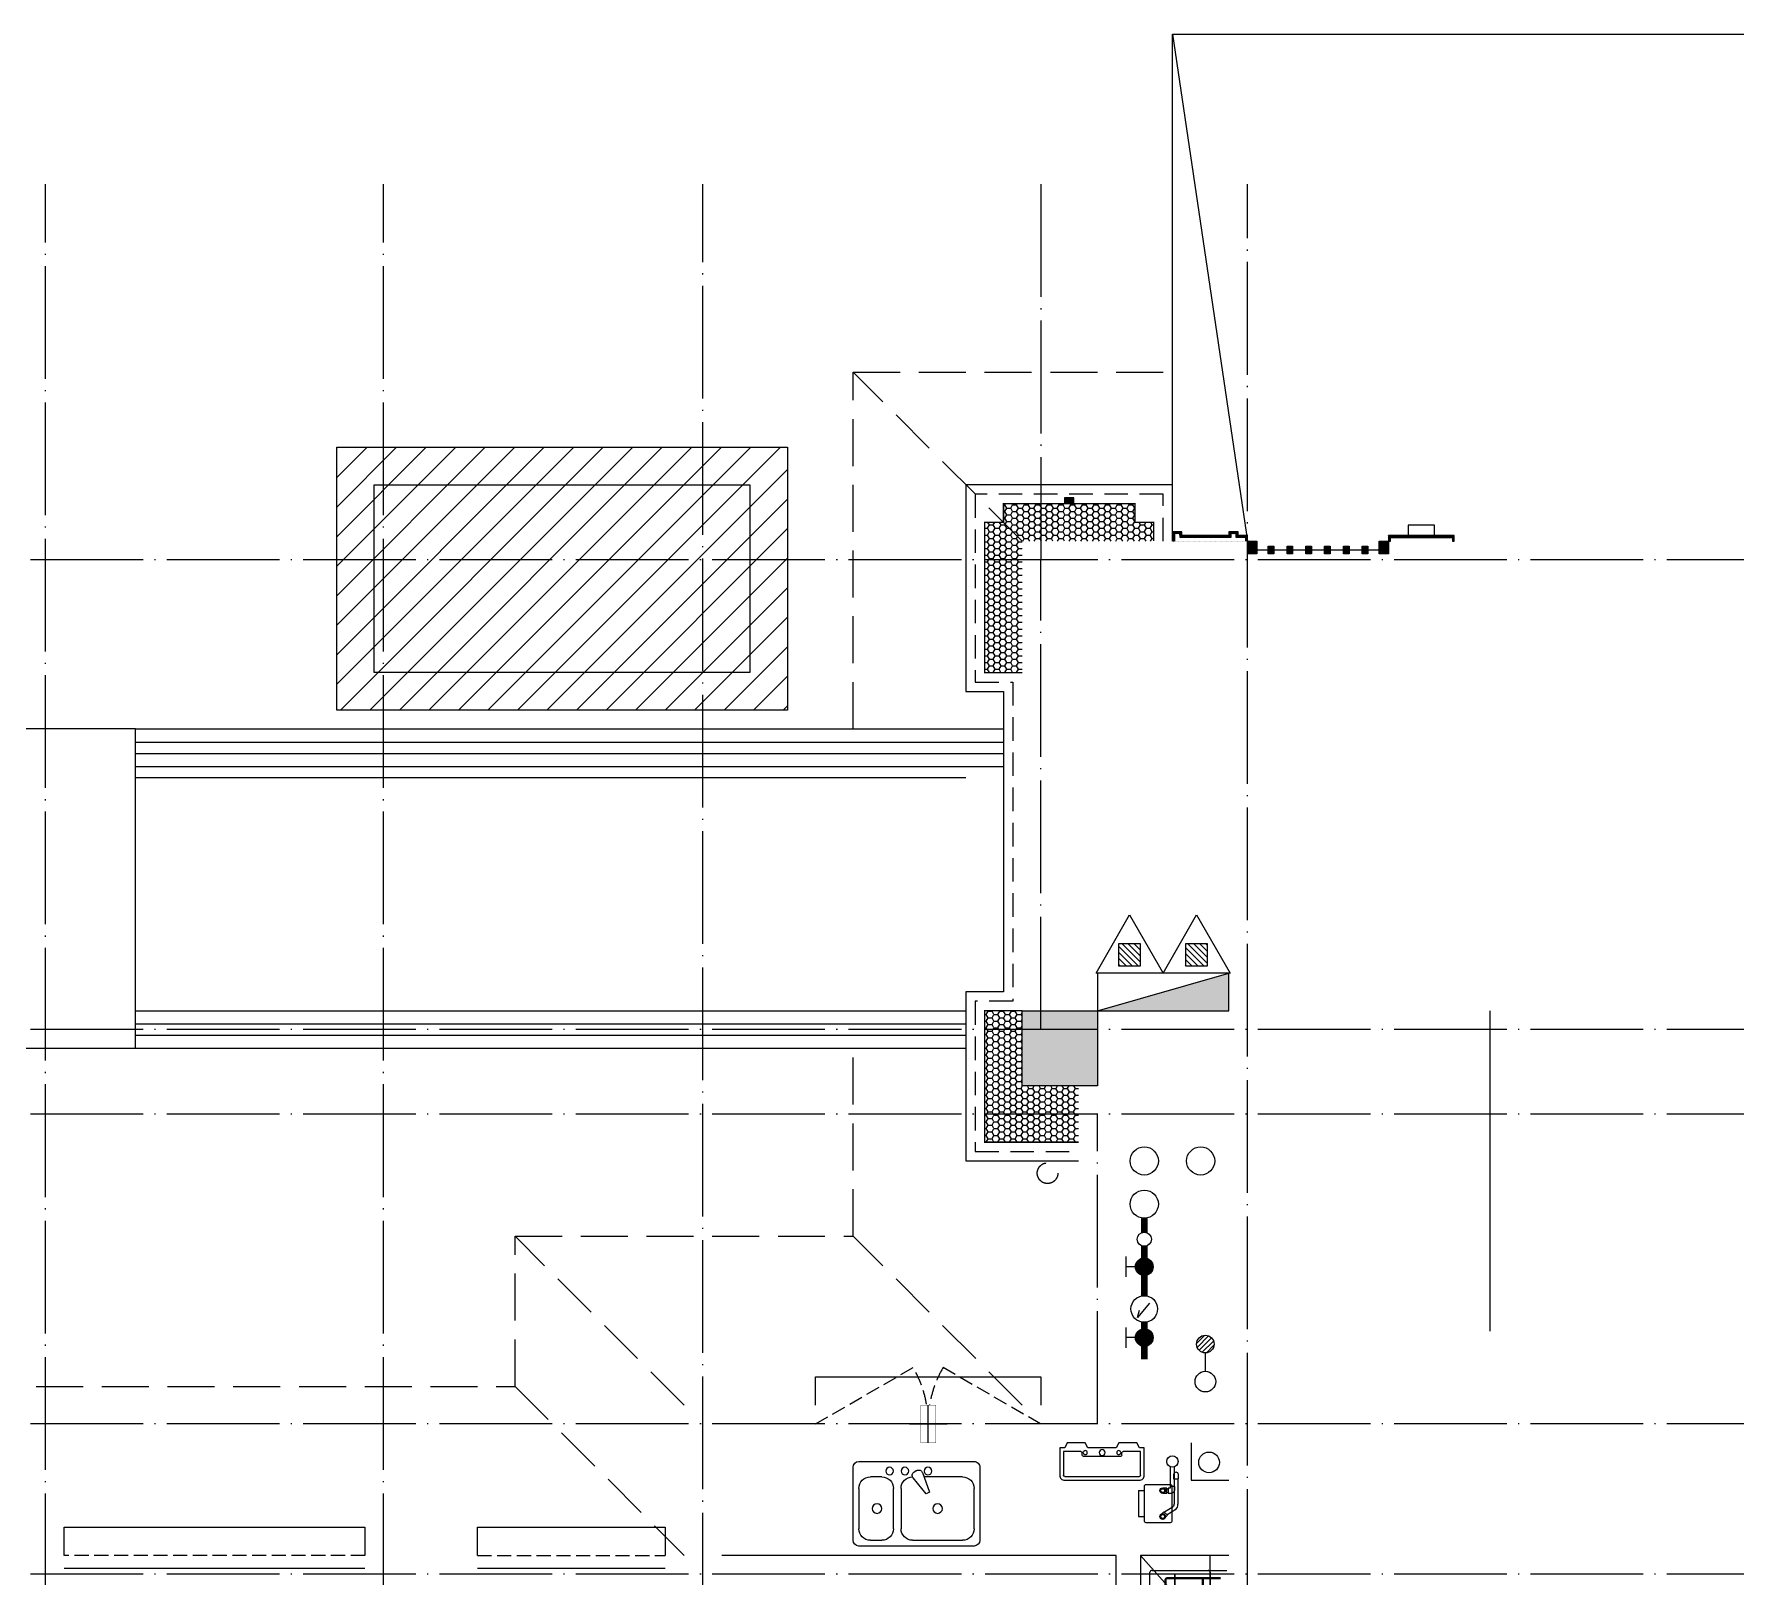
# Model space of a CAD drawing. Extents: x -518115 to 389031, y -231062 to 1628073.
# Drawn here: x 42956 to 52017, y 682742 to 690957 of the extents above; entities that cross this region are included whole.
import ezdxf

# ---------------------------------------------------------------- set-up
doc = ezdxf.new("R2010")
doc.units = 0
doc.header["$LTSCALE"] = 1000
doc.header["$MEASUREMENT"] = 0
for name, pattern in [('DASH', [0.35, 0.25, -0.1]), ('DOTE', [2.42, 2, -0.2, 0.02, -0.2]), ('HIDDEN', [0.375, 0.25, -0.125])]:
    doc.linetypes.add(name, pattern=pattern)
for name, color, linetype in [('A-EQPM-MECH', 191, 'Continuous'), ('AH-FURNITURE', 1, 'Continuous'), ('EQUIP_地漏', 7, 'Continuous'), ('EQUIP_消防', 7, 'Continuous'), ('IP-bath&kitchen-JOHNSON', 4, 'Continuous'), ('VPIPE-中水', 122, 'Continuous'), ('VPIPE-凝结', 150, 'Continuous'), ('VPIPE-废水', 31, 'Continuous'), ('VPIPE-消防', 1, 'TG_X'), ('VPIPE-给水', 3, 'TG_J'), ('VPIPE-雨水', 4, 'DASH'), ('修改标示', 212, 'Continuous'), ('卫生间', 6, 'Continuous'), ('建筑-排气道', 9, 'Continuous'), ('机电标识类', 1, 'Continuous'), ('污水', 3, 'Continuous'), ('看线', 251, 'Continuous'), ('立面', 73, 'Continuous'), ('立面-看线', 251, 'Continuous'), ('给水', 4, 'Continuous'), ('铝合金', 144, 'Continuous')]:
    doc.layers.add(name, color=color, linetype=linetype)
for name, color, linetype, lineweight in [('DOTE', 19, 'DOTE', 9), ('EQUIP_消火栓', 242, 'Continuous', 18), ('LVTRY', 1, 'Continuous', 13), ('PUB_HATCH', 8, 'Continuous', 9), ('STAIR', 2, 'Continuous', 18), ('WINDOW', 144, 'Continuous', 15), ('平面-栏杆', 135, 'Continuous', 15), ('平面-看线', 45, 'Continuous', 15), ('平面-空调室内机', 176, 'Continuous', 9), ('平面-空调预留孔', 173, 'Continuous', 15), ('空调', 76, 'Continuous', 13), ('立面-洞口示意', 152, 'Continuous', 13)]:
    doc.layers.add(name, color=color, linetype=linetype, lineweight=lineweight)
doc.styles.add('DIM_FONT', font='SIMPLEX.shx', dxfattribs={"width": 0.56})
doc.styles.add('TG_LINETYPE', font='SIMPLEX', dxfattribs={"width": 0.8, "height": 3, "bigfont": 'HZTXT'})
doc.linetypes.add('TG_J', pattern='A,2,-0.22,["J",TG_LINETYPE,S=0.1,R=0,X=-0.18,Y=-0.15],0', length=2.22)
doc.linetypes.add('TG_X', pattern='A,4,-0.3,["X",TG_LINETYPE,S=0.1,R=0,X=-0.23,Y=-0.15],0', length=4.3)

# ---------------------------------------------------------------- blocks, each defined once
blk = doc.blocks.new('rtyg7uyhg')
at = {"layer": 'LVTRY'}
for p, q in [((194234.6, 45488.8), (193621, 45488.8)), ((193590.3, 45458.1), (193590.3, 45069.5)), ((193682.3, 45407), (193887.8, 45407)), ((193896.4, 45429.9), (193857.6, 45326.3)), ((193875.3, 45316), (193945.6, 45401.5)), ((193925.8, 45440.4), (193940.1, 45432.2)), ((194111.9, 45407), (194173.3, 45407)), ((194265.3, 45069.5), (194265.3, 45458.1)), ((193621, 45130.8), (193621, 45345.6)), ((193857.6, 45326.3), (193875.3, 45316)), ((194009.6, 45345.6), (194009.6, 45130.8)), ((194050.5, 45130.8), (194050.5, 45345.6)), ((194234.6, 45345.6), (194234.6, 45130.8)), ((193621, 45038.8), (194234.6, 45038.8)), ((193948.3, 45069.5), (193682.3, 45069.5)), ((194173.3, 45069.5), (194111.9, 45069.5))]:
    blk.add_line(p, q, dxfattribs=at)
for centre, radius in [((193866.4, 45437.7), 20.5), ((193989.2, 45437.7), 20.5), ((194071, 45437.7), 20.5), ((193815.3, 45238.2), 25.6), ((194137.5, 45238.2), 25.6)]:
    blk.add_circle(centre, radius, dxfattribs=at)
for centre, radius, start, end in [((193621, 45458.1), 30.7, 89.99999, 179.99999), ((194234.6, 45458.1), 30.7, 359.99999, 89.99999), ((193682.3, 45345.6), 61.4, 89.99999, 179.99999), ((193915.6, 45422.7), 20.5, 59.99999, 159.46231), ((193929.8, 45414.5), 20.5, 320.53767, 59.99999), ((193948.3, 45345.6), 61.4, 359.99999, 89.99999), ((194111.9, 45345.6), 61.4, 89.99999, 179.99999), ((194173.3, 45345.6), 61.4, 359.99999, 89.99999), ((193682.3, 45130.8), 61.4, 179.99999, 269.99999), ((193948.3, 45130.8), 61.4, 269.99999, 359.99999), ((194111.9, 45130.8), 61.4, 179.99999, 269.99999), ((194173.3, 45130.8), 61.4, 269.99999, 359.99999), ((193621, 45069.5), 30.7, 179.99999, 269.99999), ((194234.6, 45069.5), 30.7, 269.99999, 359.99999)]:
    blk.add_arc(centre, radius, start, end, dxfattribs=at)
at = {"layer": 'LVTRY', "style": 'DIM_FONT', "width": 0.8, "flags": 9}
for tag in ['YSIZE', 'XSIZE']:
    blk.add_attdef(tag, (193927.8, 45487.8), '', height=0.5, rotation=89.99999, dxfattribs=at)
blk = doc.blocks.new('A$C60D053AF')
at = {"layer": 'AH-FURNITURE', "color": 8}
for p, q in [((232.5, -90), (128.3, -90)), ((192.5, -71), (327.6, -71)), ((355.9, -82.7), (384.2, -129)), ((232.5, -110), (128.3, -110)), ((192.5, -91), (327.6, -91)), ((245, -129.5), (245, -122.5)), ((265, -129.5), (265, -122.5)), ((341.7, -96.9), (370, -143.2)), ((255, -281), (255, -251)), ((393, -281), (393, -251)), ((255, -281), (393, -281))]:
    blk.add_line(p, q, dxfattribs=at)
for points in [[(170, -68, 1), (170, -94), (192.5, -94), (192.5, -68)], [(268, -122.5), (268, -107, 0.414214), (248, -87), (232.5, -87), (232.5, -113), (242, -113), (242, -122.5)], [(234, -251), (414, -251, 0.414214), (424, -241), (424, -111, 0.414214), (414, -101), (234, -101, 0.414214), (224, -111), (224, -241, 0.414214)], [(242, -152, 1), (268, -152), (268, -129.5), (242, -129.5)], [(383.8, -161.2, 1), (402.2, -142.8), (386.3, -126.9), (367.9, -145.3)]]:
    blk.add_lwpolyline(points, format="xyb", close=True, dxfattribs=at)
for centre, radius in [((100, -100), 30), ((255, -152), 15), ((255, -152), 10), ((393, -152), 15), ((393, -152), 10)]:
    blk.add_circle(centre, radius, dxfattribs=at)
for radius in [40, 20]:
    blk.add_arc((327.6, -111), radius, 45, 90, dxfattribs=at)
blk = doc.blocks.new('A-Kitchen-7')
at = {"layer": 'LVTRY'}
for p, q in [((-519, 780), (-7, 834)), ((-4, 811), (-515, 756)), ((-29, 767), (-35, 806)), ((-7, 834), (-4, 811)), ((-515, 756), (-519, 780)), ((515, 756), (-515, 756)), ((-515, 756), (-515, 40)), ((-486, 761), (-485, 756)), ((-29, 767), (-112, 756)), ((515, 780), (0, 780)), ((0, 756), (0, 780)), ((515, 756), (515, 780)), ((515, 40), (515, 756)), ((-515, 40), (515, 40))]:
    blk.add_line(p, q, dxfattribs=at)
blk.add_lwpolyline([(-469, 40), (-469, 0), (469, 0), (469, 40)], close=True, dxfattribs=at)
blk = doc.blocks.new('*U70')
h = blk.add_hatch(color=5)
h.set_gradient(color1=(0, 0, 255), rotation=180, tint=1)
h.paths.add_polyline_path([(0, 0), (-6.35, -6.35), (-6.35, -2.159), (-15, -2.159), (-15, 2.159), (-6.35, 2.159), (-6.35, 6.35)])
at = {"color": 0, "linetype": 'Continuous'}
blk.add_lwpolyline([(0, 0), (-6.35, -6.35), (-6.35, -2.159), (-15, -2.159), (-15, 2.159), (-6.35, 2.159), (-6.35, 6.35)], close=True, dxfattribs=at)
blk = doc.blocks.new('sgrsefv')
at = {"layer": 'PUB_HATCH'}
blk.add_hatch(color=256, dxfattribs=at).paths.add_polyline_path([(1112933.3, 840916.3), (1112933.3, 840646.3), (1113073.3, 840646.3), (1113073.3, 840661.3), (1112968.3, 840661.3), (1112948.3, 840681.3), (1112948.3, 840881.3), (1112968.3, 840901.3), (1113288.3, 840901.3), (1113308.3, 840881.3), (1113308.3, 840681.3), (1113288.3, 840661.3), (1113183.3, 840661.3), (1113183.3, 840646.3), (1113323.3, 840646.3), (1113323.3, 840916.3)])
at = {"layer": 'LVTRY', "color": 1}
for p, q in [((1113073.3, 840661.3), (1113073.3, 840646.3)), ((1113183.3, 840661.3), (1113183.3, 840646.3))]:
    blk.add_line(p, q, dxfattribs=at)
for points in [[(1112918.3, 840931.3), (1113338.3, 840931.3), (1113338.3, 840631.3), (1112918.3, 840631.3)], [(1112933.3, 840916.3), (1113323.3, 840916.3), (1113323.3, 840646.3), (1112933.3, 840646.3)], [(1113288.3, 840661.3), (1112968.3, 840661.3), (1112948.3, 840681.3), (1112948.3, 840881.3), (1112968.3, 840901.3), (1113288.3, 840901.3), (1113308.3, 840881.3), (1113308.3, 840681.3), (1113288.3, 840661.3)]]:
    blk.add_lwpolyline(points, close=True, dxfattribs=at)
at = {"layer": '立面-洞口示意'}
blk.add_lwpolyline([(1112918.3, 840931.3), (1113181.8, 840837.4), (1113338.3, 840631.3)], dxfattribs=at)
at = {"layer": '建筑-排气道', "xscale": -5, "yscale": 5, "zscale": 5, "rotation": 270}
blk.add_blockref('*U70', (1113118.4, 840599), dxfattribs=at)
blk = doc.blocks.new('FRSDFDGDGDRGDR')
at = {"layer": '平面-空调预留孔'}
for p, q in [((699612.3, 775044), (699612.3, 775441.2)), ((699618.9, 775447.8), (699746.3, 775447.8)), ((699746.3, 775447.8), (699746.3, 775355.4)), ((699719.9, 775342.2), (699719.9, 775143)), ((699726.5, 775348.8), (699739.7, 775348.8)), ((699726.5, 775136.4), (699739.7, 775136.4)), ((699746.3, 775129.8), (699746.3, 775037.4)), ((699746.3, 775037.4), (699618.9, 775037.4))]:
    blk.add_line(p, q, dxfattribs=at)
blk.add_lwpolyline([(699766.1, 775166.7), (699792.5, 775153.5), (699792.5, 775057.2), (699766.1, 775044), (699766.1, 775017.6), (699618.9, 775017.6, -0.414214), (699592.5, 775044), (699592.5, 775441.2, -0.414214), (699618.9, 775467.6), (699766.1, 775467.6), (699766.1, 775441.2), (699792.5, 775428), (699792.5, 775331.6), (699766.1, 775318.4)], format="xyb", close=True, dxfattribs=at)
for centre, radius in [((699739.7, 775331.6), 10.6), ((699739.7, 775243.2), 15.8), ((699739.7, 775153.5), 10.6)]:
    blk.add_circle(centre, radius, dxfattribs=at)
for centre, start, end in [((699618.9, 775441.2), 90, 180), ((699726.5, 775342.2), 90, 180), ((699739.7, 775355.4), 270, 360), ((699726.5, 775143), 180, 270), ((699739.7, 775129.8), 0, 90), ((699618.9, 775044), 180, 270)]:
    blk.add_arc(centre, 6.6, start, end, dxfattribs=at)
blk = doc.blocks.new('GDGDRGDRGRD')
at = {"layer": 'LVTRY', "color": 251}
for p, q in [((430080.5, 371515.4), (429864.6, 371758.3)), ((430334.8, 371758.3), (429864.6, 371758.3)), ((429864.6, 371758.3), (429864.6, 370858.3)), ((430234.8, 370858.3), (430234.8, 371758.3)), ((430334.8, 371515.4), (430080.5, 371515.4)), ((430080.5, 371515.4), (430080.5, 371100.3)), ((429864.6, 370858.3), (430080.5, 371100.3)), ((430080.5, 371100.3), (430334.8, 371100.3)), ((429864.6, 370858.3), (430334.8, 370858.3))]:
    blk.add_line(p, q, dxfattribs=at)
at = {"layer": 'LVTRY'}
for p, q in [((429924.8, 371678.3), (430324.8, 371678.3)), ((429914.8, 370948.3), (429914.8, 371668.3)), ((429994.8, 371628.3), (429994.8, 371418.3)), ((429999.8, 371628.3), (429999.8, 371418.3)), ((430289.8, 371638.3), (430004.8, 371638.3)), ((430289.8, 371633.3), (430004.8, 371633.3)), ((430045.1, 371658.3), (430045.1, 371568.3)), ((430049.6, 371658.3), (430045.1, 371658.3)), ((430049.6, 371568.3), (430049.6, 371658.3)), ((430194.8, 371418.3), (430194.8, 371628.3)), ((430199.8, 371418.3), (430199.8, 371628.3)), ((430234.8, 371668.3), (430234.8, 370948.3)), ((429974.8, 371525.6), (430102.3, 371525.6)), ((429974.8, 371521.1), (429974.8, 371525.6)), ((430102.3, 371521.1), (429974.8, 371521.1)), ((430045.1, 371568.3), (430049.6, 371568.3)), ((430219.8, 371525.6), (430092.3, 371525.6)), ((430092.3, 371525.6), (430092.3, 371521.1)), ((430092.3, 371521.1), (430219.8, 371521.1)), ((430102.3, 371525.6), (430102.3, 371521.1)), ((430219.8, 371521.1), (430219.8, 371525.6)), ((430234.8, 371100.3), (430234.8, 371515.4)), ((430004.8, 371413.3), (430289.8, 371413.3)), ((430004.8, 371408.3), (430289.8, 371408.3)), ((430045.1, 371388.3), (430045.1, 371478.3)), ((430045.1, 371478.3), (430049.6, 371478.3)), ((430049.6, 371478.3), (430049.6, 371388.3)), ((429935.4, 371358.3), (429974.2, 371358.3)), ((429954.8, 371338.9), (429954.8, 371377.7)), ((430049.6, 371388.3), (430045.1, 371388.3)), ((429935.4, 371258.3), (429974.2, 371258.3)), ((429954.8, 371238.9), (429954.8, 371277.7)), ((430045.1, 371228.3), (430045.1, 371138.3)), ((430049.6, 371228.3), (430045.1, 371228.3)), ((430049.6, 371138.3), (430049.6, 371228.3)), ((429994.8, 370988.3), (429994.8, 371198.3)), ((429999.8, 370988.3), (429999.8, 371198.3)), ((430004.8, 371208.3), (430289.8, 371208.3)), ((430004.8, 371203.3), (430289.8, 371203.3)), ((430045.1, 371138.3), (430049.6, 371138.3)), ((430194.8, 371198.3), (430194.8, 370988.3)), ((430199.8, 371198.3), (430199.8, 370988.3)), ((430102.3, 371095.6), (429974.8, 371095.6)), ((429974.8, 371095.6), (429974.8, 371091.1)), ((429974.8, 371091.1), (430102.3, 371091.1)), ((430045.1, 370958.3), (430045.1, 371048.3)), ((430045.1, 371048.3), (430049.6, 371048.3)), ((430049.6, 371048.3), (430049.6, 370958.3)), ((430092.3, 371091.1), (430092.3, 371095.6)), ((430092.3, 371095.6), (430219.8, 371095.6)), ((430219.8, 371091.1), (430092.3, 371091.1)), ((430102.3, 371091.1), (430102.3, 371095.6)), ((430219.8, 371095.6), (430219.8, 371091.1)), ((430289.8, 370983.3), (430004.8, 370983.3)), ((430289.8, 370978.3), (430004.8, 370978.3)), ((430049.6, 370958.3), (430045.1, 370958.3)), ((430324.8, 370938.3), (429924.8, 370938.3))]:
    blk.add_line(p, q, dxfattribs=at)
blk.add_lwpolyline([(429608.8, 370758.3), (429734.8, 370758.3), (429734.8, 371758.3), (427634.8, 371758.3)], dxfattribs=at)
for centre, radius in [((430147.3, 371523.3), 29.7), ((430147.3, 371523.3), 11.7), ((429954.8, 371358.3), 17), ((429954.8, 371258.3), 17), ((430147.3, 371093.3), 29.7), ((430147.3, 371093.3), 11.7)]:
    blk.add_circle(centre, radius, dxfattribs=at)
for centre, radius, start, end in [((429924.8, 371668.3), 10, 90, 180), ((430224.8, 371668.3), 10, 0, 90), ((430004.8, 371628.3), 10, 90, 180), ((430004.8, 371628.3), 5, 90, 180), ((430189.8, 371628.3), 10, 0, 90), ((430189.8, 371628.3), 5, 0, 90), ((430047.3, 371523.3), 56.7, 2.27424, 87.72576), ((430047.3, 371523.3), 52.2, 2.47041, 87.52959), ((430047.3, 371523.3), 56.7, 272.27424, 357.72576), ((430047.3, 371523.3), 52.2, 272.47041, 357.52959), ((430147.3, 371523.3), 56.7, 92.27424, 177.72576), ((430147.3, 371523.3), 56.7, 182.27424, 267.72576), ((430147.3, 371523.3), 52.2, 92.47041, 177.52959), ((430147.3, 371523.3), 52.2, 182.47041, 267.52959), ((430004.8, 371418.3), 10, 180, 270), ((430004.8, 371418.3), 5, 180, 270), ((430189.8, 371418.3), 5, 270, 0), ((430189.8, 371418.3), 10, 270, 0), ((430004.8, 371198.3), 10, 90, 180), ((430004.8, 371198.3), 5, 90, 180), ((430047.3, 371093.3), 56.7, 2.27424, 87.72576), ((430047.3, 371093.3), 52.2, 2.47041, 87.52959), ((430147.3, 371093.3), 56.7, 92.27424, 177.72576), ((430147.3, 371093.3), 52.2, 92.47041, 177.52959), ((430189.8, 371198.3), 10, 0, 90), ((430189.8, 371198.3), 5, 0, 90), ((430047.3, 371093.3), 56.7, 272.27424, 357.72576), ((430047.3, 371093.3), 52.2, 272.47041, 357.52959), ((430147.3, 371093.3), 56.7, 182.27424, 267.72576), ((430147.3, 371093.3), 52.2, 182.47041, 267.52959), ((430004.8, 370988.3), 10, 180, 270), ((430004.8, 370988.3), 5, 180, 270), ((430189.8, 370988.3), 5, 270, 0), ((430189.8, 370988.3), 10, 270, 0), ((429924.8, 370948.3), 10, 180, 270), ((430224.8, 370948.3), 10, 270, 0)]:
    blk.add_arc(centre, radius, start, end, dxfattribs=at)
at = {"xscale": -1, "rotation": 270}
blk.add_blockref('FRSDFDGDGDRGDR', (-345582.7, -327434.2), dxfattribs=at)
at = {"xscale": -1}
blk.add_blockref('rtyg7uyhg', (622599.6, 326769.5), dxfattribs=at)
for name, p, rotation in [('A$C60D053AF', (430134.8, 372358.3), 270), ('sgrsefv', (1543253.1, 1211089.9), 180)]:
    blk.add_blockref(name, p, dxfattribs=dict(rotation=rotation))
at = {"layer": 'LVTRY', "color": 1, "extrusion": (0, 0, -1), "xscale": -0.7999999999883585, "yscale": 0.7999999999883585, "zscale": -0.7999999999883585}
blk.add_blockref('A-Kitchen-7', (-429196.8, 370158.6), dxfattribs=at)
blk = doc.blocks.new('A$C2705576B')
at = {"layer": '给水'}
h = blk.add_hatch(color=256, dxfattribs=at)
edge = h.paths.add_edge_path()
edge.add_arc((417.5, -1741.2), 47.2, 0, 360)
h = blk.add_hatch(color=256, dxfattribs=at)
edge = h.paths.add_edge_path()
edge.add_arc((794.7, -1741.2), 47.2, 0, 360)
for p, q in [((363.1, -1645.4), (471.8, -1645.4)), ((417.5, -1741.2), (417.5, -1645.4)), ((601.1, -1768.1), (525.3, -1704.3)), ((525.3, -1704.3), (564, -1715)), ((740.3, -1645.4), (849, -1645.4)), ((794.7, -1741.2), (794.7, -1645.4))]:
    blk.add_line(p, q, dxfattribs=at)
at = {"layer": '给水', "const_width": 35.4}
for points in [[(499.1, -1741.2), (302.5, -1741.2)], [(903.5, -1741.2), (640.6, -1741.2)], [(1052.8, -1741.2), (978.5, -1741.2)]]:
    blk.add_lwpolyline(points, dxfattribs=at)
at = {"layer": '给水'}
for centre, radius in [((417.5, -1741.2), 47.2), ((569.8, -1741.2), 70.8), ((794.7, -1741.2), 47.2), ((941, -1741.2), 37.5)]:
    blk.add_circle(centre, radius, dxfattribs=at)
blk = doc.blocks.new('$TwtSys$00000141')
at = {"color": 1}
for p, q in [((-47.1, 3.8), (-5, 45.9)), ((-47.1, 3.8), (-5, 45.9)), ((-43.6, -17.5), (17.5, 43.6)), ((-43.6, -17.5), (17.5, 43.6)), ((-33.2, -33.2), (33.2, 33.2)), ((-33.2, -33.2), (33.2, 33.2)), ((-16.2, -43.5), (43.8, 16.4)), ((-16.2, -43.5), (43.8, 16.4)), ((5.7, -46.1), (46.1, -5.7)), ((5.7, -46.1), (46.1, -5.7))]:
    blk.add_line(p, q, dxfattribs=at)
blk.add_circle((0, 0), 47, dxfattribs=at)
blk.add_circle((0, 0), 47, dxfattribs=at)
blk = doc.blocks.new('dongkong')
blk.add_wipeout([(-603756, 210771), (-603756, 210570.8), (-603836, 210570.8), (-603836, 210771)])
at = {"layer": '机电标识类', "color": 250, "linetype": 'DASH', "ltscale": 400}
for p, q in [((-603796, 210771), (-603796, 210570.8)), ((-603896, 210670.7), (-603696, 210670.7))]:
    blk.add_line(p, q, dxfattribs=at)
at = {"layer": '空调', "color": 6, "linetype": 'DASH', "const_width": 2}
blk.add_lwpolyline([(-603756, 210771), (-603756, 210570.8), (-603836, 210570.8), (-603836, 210771)], close=True, dxfattribs=at)
blk = doc.blocks.new('$TwtSys$00000434')
for p, q in [((-0.5, 0.5), (-0.5, -0.5)), ((-0.5, -0.5), (0.5, 0.5)), ((0.5, 0.5), (-0.5, 0.5)), ((0.5, -0.5), (0.5, 0.5)), ((-0.5, -0.5), (0.5, -0.5))]:
    blk.add_line(p, q)
blk.add_solid([(0.5, -0.5), (0.5, 0.5), (-0.5, -0.5)])
blk = doc.blocks.new('$TwtSys$00000546')
h = blk.add_hatch()
h.set_pattern_fill('ANSI31', color=1, scale=200, style=0)
h.set_pattern_definition([(45, (-38543.802, -6670.83), (-17.67767, 17.67767), [])])
h.paths.add_polyline_path([(-65, 174), (65, 174), (65, 44), (-65, 44)])
at = {"color": 1}
for points in [[(0, 344), (-198, 0), (198, 0)], [(-65, 174), (65, 174), (65, 44), (-65, 44)]]:
    blk.add_lwpolyline(points, close=True, dxfattribs=at)
blk = doc.blocks.new('A$C7D502F78')
at = {"layer": '修改标示', "ltscale": 2}
blk.add_lwpolyline([(-150.6, 197.3), (-10.6, 197.3), (-10.6, 142.3), (-150.6, 142.3)], close=True, dxfattribs=at)
blk = doc.blocks.new('HFHFTHFD')
at = {"layer": 'DOTE', "linetype": 'DOTE', "ltscale": 0.3}
for p, q in [((450316.6, 601748.8), (450316.6, 612948.8)), ((452116.6, 601748.8), (452116.6, 612948.8)), ((453816.6, 604548.8), (453816.6, 612948.8)), ((456716.6, 603949.1), (456716.6, 612948.8)), ((472616.6, 610948.8), (418616.6, 610948.8)), ((455616.6, 608448.8), (455616.6, 610948.8)), ((472616.6, 608448.8), (418616.6, 608448.8)), ((472616.6, 607998.8), (418616.6, 607998.8)), ((455916.6, 606348.8), (455916.6, 607998.8)), ((472616.6, 606348.8), (418616.6, 606348.8)), ((472616.6, 605548.8), (418616.6, 605548.8))]:
    blk.add_line(p, q, dxfattribs=at)
blk = doc.blocks.new('A$C148B7D8E')
at = {"layer": '卫生间', "color": 159, "linetype": 'DASH', "true_color": 0x22346e}
for p, q in [((15200, 14500), (16100, 15400)), ((15200, 9900), (16100, 10800)), ((17000, 9900), (17900, 10800)), ((17900, 10000), (17000, 9100))]:
    blk.add_line(p, q, dxfattribs=at)
for points in [[(16100, 13500), (16100, 15400), (14400.2, 15400)], [(25100, 9000), (24300, 9000), (24300, 10000), (17900, 10000), (17900, 10800), (16100, 10800), (16100, 11800)]]:
    blk.add_lwpolyline(points, dxfattribs=at)
blk = doc.blocks.new('A$C028C60F5')
at = {"color": 6}
blk.add_lwpolyline([(400, 0), (0, 0), (0, -400), (400, -400)], close=True, dxfattribs=at)
at = {"layer": 'PUB_HATCH'}
blk.add_solid([(0, -400), (400, -400), (0, 0), (400, 0)], dxfattribs=at)
blk = doc.blocks.new('A$C3EFA6995')
for p in [(9700, -2400), (15900, -2400)]:
    blk.add_blockref('A$C028C60F5', p)

msp = doc.modelspace()

# ---------------------------------------------------------------- hatches: boundary and pattern name
h = msp.add_hatch()
h.set_pattern_fill('ANSI31', color=252, scale=70)
h.set_pattern_definition([(45, (123621.25, -672357.32), (-78.577241, 78.577241), [])])
h.paths.add_polyline_path([(46967.4, 688757.1), (44567.4, 688757.1), (44567.4, 687357.2), (46967.4, 687357.2)])
at = {"layer": '立面'}
h = msp.add_hatch(dxfattribs=at)
h.set_pattern_fill('ANSI31', color=251, scale=2)
h.set_pattern_definition([(45, (-839833.4547, -107108.3295), (-2.24506403, 2.24506403), [])])
h.paths.add_polyline_path([(48441.8, 688457.2), (48491.8, 688457.2), (48491.8, 688487.2), (48441.8, 688487.2)])
h = msp.add_hatch(dxfattribs=at)
h.set_pattern_fill('ANSI31', color=251, scale=2)
h.set_pattern_definition([(45, (-651825.706, -266823.1597), (-2.24506403, 2.24506403), [])])
h.paths.add_polyline_path([(49016.8, 688257.3), (49416.5, 688257.3), (49416.5, 688287.3), (49366.5, 688287.3), (49366.5, 688307.4), (49316.5, 688307.4), (49316.5, 688287.4), (49066.7, 688287.1), (49066.5, 688307.4), (49016.8, 688307.4)])
h.paths.add_polyline_path([(49026.8, 688257.3), (49406.5, 688257.3), (49406.5, 688277.3), (49356.5, 688277.3), (49356.5, 688297.4), (49326.5, 688297.4), (49326.5, 688277.4), (49056.8, 688277.1), (49056.6, 688297.4), (49026.8, 688297.4)])
h = msp.add_hatch(dxfattribs=at)
h.set_pattern_fill('ANSI31', color=251, scale=2)
h.set_pattern_definition([(45, (-840033.4547, -108177.829), (-2.24506403, 2.24506403), [])])
edge = h.paths.add_edge_path()
edge.add_line((50166.5, 688257.2), (50176.6, 688257.2))
edge.add_line((50176.6, 688257.2), (50176.6, 688277.2))
edge.add_line((50176.6, 688277.2), (50506.6, 688277.2))
edge.add_line((50506.6, 688277.2), (50506.6, 688257.3))
edge.add_line((50506.6, 688257.3), (50516.6, 688257.2))
edge.add_line((50516.6, 688257.2), (50516.6, 688287.2))
edge.add_line((50516.6, 688287.2), (50166.6, 688287.2))
edge.add_line((50166.6, 688287.2), (50166.6, 688257.2))
h = msp.add_hatch(dxfattribs=at)
h.set_pattern_fill('ANSI31', color=251, scale=2)
h.set_pattern_definition([(45, (-651885.9416, -266823.342), (-2.24506403, 2.24506403), [])])
h.paths.add_polyline_path([(49416.5, 688257.2), (49466.5, 688257.2), (49466.5, 688190.5), (49416.5, 688190.5)])
h = msp.add_hatch(dxfattribs=at)
h.set_pattern_fill('ANSI31', color=251, scale=2)
h.set_pattern_definition([(45, (-651775.941, -266823.3426), (-2.24506403, 2.24506403), [])])
h.paths.add_polyline_path([(49526.5, 688230.2), (49556.5, 688230.2), (49556.5, 688190.5), (49526.5, 688190.5)])
h = msp.add_hatch(dxfattribs=at)
h.set_pattern_fill('ANSI31', color=251, scale=2)
h.set_pattern_definition([(45, (-651675.941, -266823.3435), (-2.24506403, 2.24506403), [])])
h.paths.add_polyline_path([(49626.5, 688230.2), (49656.5, 688230.2), (49656.5, 688190.5), (49626.5, 688190.5)])
h = msp.add_hatch(dxfattribs=at)
h.set_pattern_fill('ANSI31', color=251, scale=2)
h.set_pattern_definition([(45, (-651575.941, -266823.3444), (-2.24506403, 2.24506403), [])])
h.paths.add_polyline_path([(49726.5, 688230.2), (49756.5, 688230.2), (49756.5, 688190.5), (49726.5, 688190.5)])
h = msp.add_hatch(dxfattribs=at)
h.set_pattern_fill('ANSI31', color=251, scale=2)
h.set_pattern_definition([(45, (-651475.941, -266823.3454), (-2.24506403, 2.24506403), [])])
h.paths.add_polyline_path([(49826.5, 688230.2), (49856.5, 688230.2), (49856.5, 688190.5), (49826.5, 688190.5)])
h = msp.add_hatch(dxfattribs=at)
h.set_pattern_fill('ANSI31', color=251, scale=2)
h.set_pattern_definition([(45, (-651375.941, -266823.3463), (-2.24506403, 2.24506403), [])])
h.paths.add_polyline_path([(49926.5, 688230.2), (49956.5, 688230.2), (49956.5, 688190.5), (49926.5, 688190.5)])
h = msp.add_hatch(dxfattribs=at)
h.set_pattern_fill('ANSI31', color=251, scale=2)
h.set_pattern_definition([(45, (-651275.941, -266823.3472), (-2.24506403, 2.24506403), [])])
h.paths.add_polyline_path([(50026.5, 688230.2), (50056.5, 688230.2), (50056.5, 688190.5), (50026.5, 688190.5)])
h = msp.add_hatch(dxfattribs=at)
h.set_pattern_fill('ANSI31', color=251, scale=2)
h.set_pattern_definition([(45, (-651185.9383, -266823.3383), (-2.24506403, 2.24506403), [])])
h.paths.add_polyline_path([(50116.5, 688257.2), (50166.5, 688257.2), (50166.5, 688190.5), (50116.5, 688190.5)])
at = {"layer": '立面-看线'}
h = msp.add_hatch(dxfattribs=at)
h.set_pattern_fill('HONEY', color=256, scale=13)
h.set_pattern_definition([(0, (-407200.637, 156240.446), (30.95625, 17.872595), [20.6375, -41.275]), (120, (-407200.637, 156240.446), (-30.9562463, 17.8726014), [20.6375, -41.275]), (60, (-407200.637, 156240.446), (3.7e-06, 35.7451964), [-41.275, 20.6375])])
h.paths.add_polyline_path([(48816.8, 688357.2), (48816.8, 688457.2), (48116.8, 688457.2), (48116.8, 688357.2), (48016.8, 688357.2), (48016.8, 687557.2), (48216.6, 687557.2), (48216.6, 688257.2), (48915.9, 688257.2), (48915.9, 688357.2)])
h = msp.add_hatch(dxfattribs=at)
h.set_pattern_fill('HONEY', color=256, scale=13)
h.set_pattern_definition([(0, (-407300, 152740.447), (30.95625, 17.872595), [20.6375, -41.275]), (120, (-407300, 152740.447), (-30.9562463, 17.8726014), [20.6375, -41.275]), (60, (-407300, 152740.447), (3.7e-06, 35.7451964), [-41.275, 20.6375])])
h.paths.add_polyline_path([(48516.6, 685357.2), (48216.6, 685357.2), (48216.6, 685757.2), (48017.1, 685757.2), (48017.1, 685057.2), (48516.6, 685057.2)])

# ---------------------------------------------------------------- linework, layer by layer
at = {"color": 252}
for points in [[(44567.4, 688757.1), (46967.4, 688757.1), (46967.4, 687357.2), (44567.4, 687357.2)], [(44767.4, 688557.1), (46767.4, 688557.1), (46767.4, 687557.2), (44767.4, 687557.2)]]:
    msp.add_lwpolyline(points, close=True, dxfattribs=at)
at = {"color": 1, "const_width": 8}
for points in [[(48216.6, 687557.2), (48016.8, 687557.2), (48016.8, 688357.2), (48116.8, 688357.2), (48116.8, 688457.2), (48406.8, 688457.2), (48406.8, 688457.2), (48526.8, 688457.2), (48526.8, 688457.2), (48816.8, 688457.2), (48816.8, 688357.2), (48916.8, 688357.2), (48916.8, 688257.2)], [(48216.6, 685757.2), (48016.6, 685757.2), (48016.6, 685057.2), (48516.6, 685057.2)]]:
    msp.add_lwpolyline(points, dxfattribs=at)
at = {"layer": 'A-EQPM-MECH', "color": 2}
for points in [[(49016.8, 688257.2), (49016.8, 690957.2), (54016.8, 690957.2), (54016.8, 688257.2)], [(49016.8, 690957.2), (49416.5, 688257.2)]]:
    msp.add_lwpolyline(points, dxfattribs=at)
at = {"layer": 'DOTE', "linetype": 'DOTE', "ltscale": 0.3}
msp.add_line((48316.6, 690157.2), (48316.6, 688157.2), dxfattribs=at)
at = {"layer": 'IP-bath&kitchen-JOHNSON', "color": 8}
msp.add_lwpolyline([(49116.6, 683457.2), (49116.6, 683257.2), (49316.6, 683257.2)], dxfattribs=at)
at = {"layer": 'STAIR'}
for p, q in [((47916.6, 686997.2), (43496.6, 686997.2)), ((50706.6, 685757.2), (50706.6, 684051.6))]:
    msp.add_line(p, q, dxfattribs=at)
msp.add_lwpolyline([(43496.6, 687257.2), (41996.6, 687257.2), (41996.6, 685557.2), (43496.6, 685557.2)], close=True, dxfattribs=at)
at = {"layer": 'VPIPE-中水', "linetype": 'Continuous'}
msp.add_circle((49211.4, 683352.2), 55, dxfattribs=at)
at = {"layer": 'VPIPE-凝结'}
msp.add_line((49191.6, 683837.2), (49191.6, 683935.2), dxfattribs=at)
at = {"layer": 'VPIPE-废水'}
msp.add_circle((49191.6, 683782.2), 55, dxfattribs=at)
at = {"layer": 'VPIPE-消防', "linetype": 'Continuous'}
msp.add_circle((49166.6, 684957.2), 75, dxfattribs=at)
at = {"layer": 'VPIPE-给水', "linetype": 'Continuous'}
for centre in [(48866.6, 684957.2), (48866.6, 684727.2)]:
    msp.add_circle(centre, 75, dxfattribs=at)
at = {"layer": 'VPIPE-雨水'}
msp.add_circle((48351.6, 684892.2), 55, dxfattribs=at)
at = {"layer": 'WINDOW', "color": 250, "linetype": 'DASH', "ltscale": 0.3}
for points in [[(47116.6, 683557.2), (47636.2, 683857.2, -0.131652), (47716.6, 683557.2)], [(48314.7, 683557.2), (47795.1, 683857.2, 0.131652), (47714.7, 683557.2)]]:
    msp.add_lwpolyline(points, format="xyb", dxfattribs=at)
at = {"layer": '平面-栏杆'}
for p, q in [((43496.6, 687187.2), (48116.6, 687187.2)), ((43496.6, 687127.2), (48116.6, 687127.2)), ((43496.6, 685687.2), (47916.6, 685687.2)), ((43496.6, 685627.2), (47916.6, 685627.2))]:
    msp.add_line(p, q, dxfattribs=at)
for points in [[(44716.6, 682787.2), (43116.6, 682787.5)], [(46316.6, 682787.3), (45316.6, 682787.5)]]:
    msp.add_lwpolyline(points, dxfattribs=at)
at = {"layer": '平面-看线'}
for p, q in [((43496.6, 687257.2), (48116.6, 687257.2)), ((43496.6, 687057.2), (43496.6, 687257.2)), ((43496.6, 687057.2), (48116.6, 687057.2)), ((43496.6, 685757.2), (47916.6, 685757.2)), ((43496.6, 685557.2), (43496.6, 685757.2)), ((43496.6, 685557.2), (47916.6, 685557.2))]:
    msp.add_line(p, q, dxfattribs=at)
at = {"layer": '平面-看线', "linetype": 'DASH', "ltscale": 0.3}
for points in [[(44716.6, 682857.2), (43116.6, 682857.2)], [(45316.6, 682857.2), (46316.6, 682857.2)]]:
    msp.add_lwpolyline(points, dxfattribs=at)
at = {"layer": '看线', "color": 201}
msp.add_lwpolyline([(49016.8, 688257.2), (49016.8, 688557.2), (47916.8, 688557.2), (47916.8, 687457.2), (48116.6, 687457.2), (48116.6, 685857.2), (47916.6, 685857.2), (47916.6, 684957.2), (48516.6, 684957.2)], dxfattribs=at)
at = {"layer": '看线', "color": 201, "linetype": 'HIDDEN', "ltscale": 0.5}
msp.add_lwpolyline([(48966.8, 688257.2), (48966.8, 688507.2), (47966.8, 688507.2), (47966.8, 687507.2), (48166.6, 687507.2), (48166.6, 685807.2), (47966.6, 685807.2), (47966.6, 685007.2), (48516.6, 685007.2)], dxfattribs=at)
at = {"layer": '看线', "color": 202, "ltscale": 0.5}
for points in [[(43116.6, 682857.2), (43116.6, 683007.2), (44716.6, 683007.2), (44716.6, 682857.2)], [(45316.6, 682857.2), (45316.6, 683007.2), (46316.6, 683007.2), (46316.6, 682857.2)]]:
    msp.add_lwpolyline(points, dxfattribs=at)
at = {"layer": '立面', "color": 6}
for p, q in [((49626.5, 688230.2), (49656.5, 688230.2)), ((49626.5, 688190.5), (49626.5, 688230.2)), ((49656.5, 688190.5), (49626.5, 688190.5)), ((49656.5, 688230.2), (49656.5, 688190.5))]:
    msp.add_line(p, q, dxfattribs=at)
at = {"layer": '立面', "color": 251}
msp.add_lwpolyline([(48441.8, 688457.2), (48491.8, 688457.2), (48491.8, 688487.2), (48441.8, 688487.2)], close=True, dxfattribs=at)
msp.add_lwpolyline([(50166.5, 688257.2), (50176.6, 688257.2), (50176.6, 688277.2), (50506.6, 688277.2), (50506.6, 688257.3), (50516.6, 688257.2), (50516.6, 688287.2), (50166.6, 688287.2), (50166.6, 688257.2)], dxfattribs=at)
at = {"layer": '立面', "color": 6}
for points in [[(49416.5, 688257.2), (49466.5, 688257.2), (49466.5, 688190.5), (49416.5, 688190.5)], [(49726.5, 688230.2), (49756.5, 688230.2), (49756.5, 688190.5), (49726.5, 688190.5)], [(49826.5, 688230.2), (49856.5, 688230.2), (49856.5, 688190.5), (49826.5, 688190.5)], [(49926.5, 688230.2), (49956.5, 688230.2), (49956.5, 688190.5), (49926.5, 688190.5)], [(50026.5, 688230.2), (50056.5, 688230.2), (50056.5, 688190.5), (50026.5, 688190.5)], [(50116.5, 688257.2), (50166.5, 688257.2), (50166.5, 688190.5), (50116.5, 688190.5)]]:
    msp.add_lwpolyline(points, close=True, dxfattribs=at)
at = {"layer": '铝合金', "color": 6}
for p, q in [((49466.5, 688210.3), (49526.5, 688210.3)), ((49556.5, 688210.3), (49626.5, 688210.3)), ((49656.5, 688210.3), (49726.5, 688210.3)), ((49756.5, 688210.3), (49826.5, 688210.3)), ((49856.5, 688210.3), (49926.5, 688210.3)), ((49956.5, 688210.3), (50026.5, 688210.3)), ((50056.5, 688210.3), (50116.5, 688210.3))]:
    msp.add_line(p, q, dxfattribs=at)
for points in [[(48441.8, 688457.2), (48491.8, 688457.2), (48491.8, 688487.2), (48441.8, 688487.2)], [(49416.5, 688257.2), (49466.5, 688257.2), (49466.5, 688190.5), (49416.5, 688190.5)], [(49526.5, 688230.2), (49556.5, 688230.2), (49556.5, 688190.5), (49526.5, 688190.5)], [(49626.5, 688230.2), (49656.5, 688230.2), (49656.5, 688190.5), (49626.5, 688190.5)], [(49726.5, 688230.2), (49756.5, 688230.2), (49756.5, 688190.5), (49726.5, 688190.5)], [(49826.5, 688230.2), (49856.5, 688230.2), (49856.5, 688190.5), (49826.5, 688190.5)], [(49926.5, 688230.2), (49956.5, 688230.2), (49956.5, 688190.5), (49926.5, 688190.5)], [(50026.5, 688230.2), (50056.5, 688230.2), (50056.5, 688190.5), (50026.5, 688190.5)], [(50116.5, 688257.2), (50166.5, 688257.2), (50166.5, 688190.5), (50116.5, 688190.5)]]:
    msp.add_lwpolyline(points, close=True, dxfattribs=at)
for points in [[(49416.5, 688257.3), (49416.5, 688287.3), (49366.5, 688287.3), (49366.5, 688307.4), (49316.5, 688307.4), (49316.5, 688287.4), (49066.7, 688287.1), (49066.5, 688307.4), (49016.8, 688307.4), (49016.8, 688257.3)], [(49406.5, 688257.3), (49406.5, 688277.3), (49356.5, 688277.3), (49356.5, 688297.4), (49326.5, 688297.4), (49326.5, 688277.4), (49056.8, 688277.1), (49056.6, 688297.4), (49026.8, 688297.4), (49026.8, 688257.3)], [(50166.5, 688257.2), (50176.6, 688257.2), (50176.6, 688277.2), (50506.6, 688277.2), (50506.6, 688257.3), (50516.6, 688257.2), (50516.6, 688287.2), (50166.6, 688287.2), (50166.6, 688257.2)]]:
    msp.add_lwpolyline(points, dxfattribs=at)

# ---------------------------------------------------------------- block references
at = {"xscale": -1}
msp.add_blockref('A$C3EFA6995', (64516.6, 688157.2), dxfattribs=at)
msp.add_blockref('GDGDRGDRGRD', (-381018.2, 311098.8))
at = {"layer": 'EQUIP_地漏'}
msp.add_blockref('$TwtSys$00000141', (49191.6, 683982.2), dxfattribs=at)
at = {"layer": 'EQUIP_消火栓', "xscale": 700, "yscale": 200, "zscale": 700}
msp.add_blockref('$TwtSys$00000434', (48966.6, 685857.2), dxfattribs=at)
at = {"layer": 'EQUIP_消防', "xscale": -0.9, "yscale": 0.9, "zscale": 0.9}
for p in [(48788, 685957.2), (49145.1, 685957.2)]:
    msp.add_blockref('$TwtSys$00000546', p, dxfattribs=at)
at = {"layer": '修改标示', "ltscale": 2, "xscale": -1}
msp.add_blockref('A$C7D502F78', (50261, 688144.8), dxfattribs=at)
at = {"layer": '污水', "rotation": 90.00000000010901}
msp.add_blockref('A$C2705576B', (47125.4, 683599.3), dxfattribs=at)

# ---------------------------------------------------------------- next in the draw order: block references
at = {"layer": '平面-空调室内机', "ltscale": 0.3, "xscale": -1, "rotation": 180}
msp.add_blockref('dongkong', (651512.6, 894228), dxfattribs=at)

# ---------------------------------------------------------------- next in the draw order: linework, layer by layer
at = {"layer": '看线', "color": 202, "ltscale": 0.5}
msp.add_lwpolyline([(47116.6, 683657.2), (47116.6, 683807.2), (48316.6, 683807.2), (48316.6, 683657.2)], dxfattribs=at)

# ---------------------------------------------------------------- next in the draw order: block references
msp.add_blockref('HFHFTHFD', (-407300, 77208.4))
at = {"xscale": -1}
msp.add_blockref('A$C148B7D8E', (63416.6, 673757.2), dxfattribs=at)

doc.saveas('drawing.dxf')
